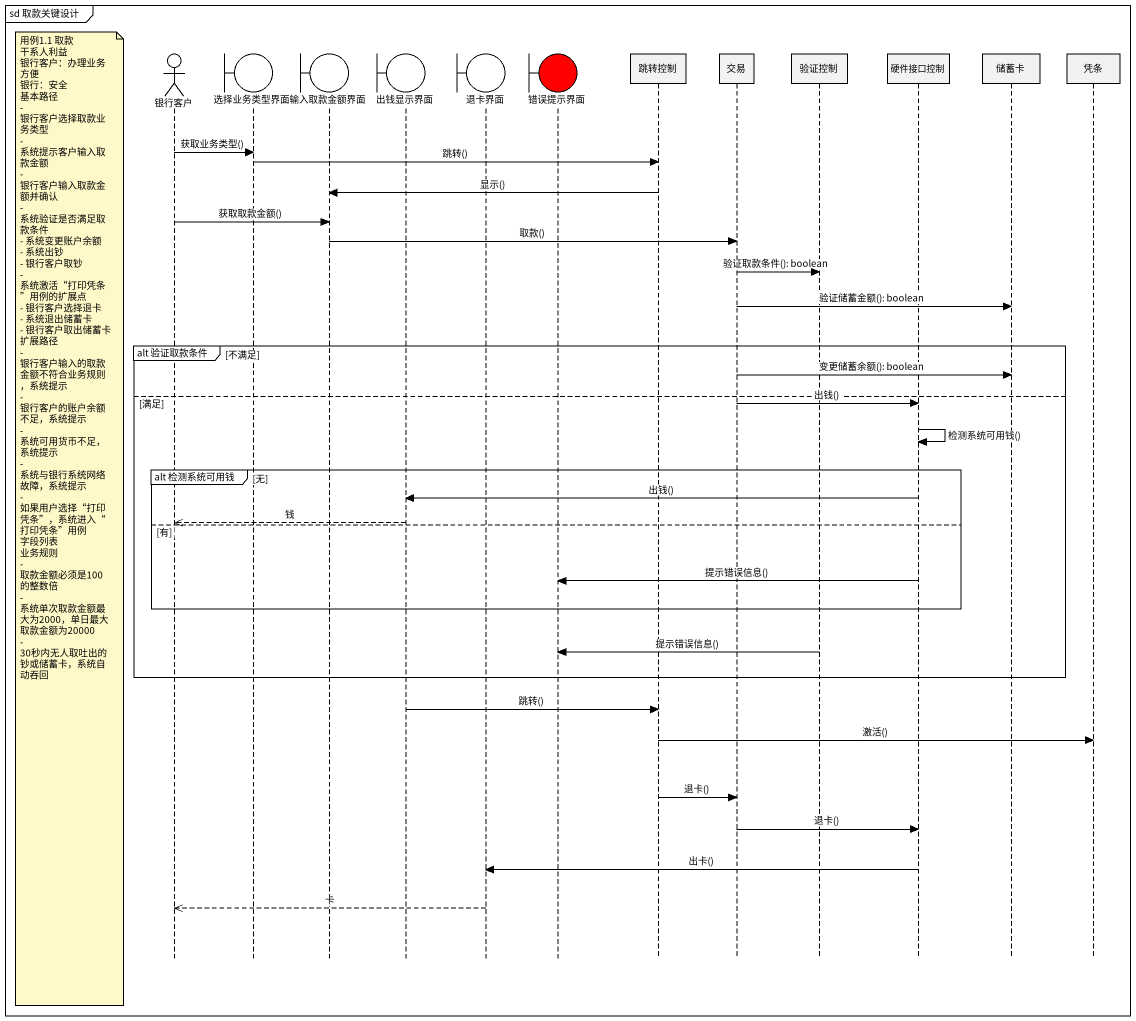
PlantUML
@startuml
mainframe sd 取款关键设计
hide footbox
actor 银行客户
boundary 选择业务类型界面
boundary 输入取款金额界面
boundary 出钱显示界面
boundary 退卡界面
boundary 错误提示界面 #FF0000
participant 跳转控制
participant 交易
participant 验证控制
participant 硬件接口控制
participant 储蓄卡
participant 凭条

银行客户 -> 选择业务类型界面 : 获取业务类型()
选择业务类型界面 -> 跳转控制 : 跳转()
跳转控制 -> 输入取款金额界面 : 显示()
银行客户 -> 输入取款金额界面 : 获取取款金额()
输入取款金额界面 -> 交易 : 取款()
交易 -> 验证控制 : 验证取款条件(): boolean
交易 -> 储蓄卡 : 验证储蓄金额(): boolean
group alt 验证取款条件 [不满足]
  交易 -> 储蓄卡 : 变更储蓄余额(): boolean
else 满足
  交易 -> 硬件接口控制 : 出钱()
  硬件接口控制 -> 硬件接口控制 : 检测系统可用钱()
  group alt 检测系统可用钱 [无]
    硬件接口控制 -> 出钱显示界面 : 出钱()
    note left of 银行客户
      用例1.1 取款
      干系人利益
      银行客户：办理业务方便
      银行：安全
      基本路径
      - 银行客户选择取款业务类型
      - 系统提示客户输入取款金额
      - 银行客户输入取款金额并确认
      - 系统验证是否满足取款条件
      - 系统变更账户余额
      - 系统出钞
      - 银行客户取钞
      - 系统激活“打印凭条”用例的扩展点
      - 银行客户选择退卡
      - 系统退出储蓄卡
      - 银行客户取出储蓄卡
      扩展路径
      - 银行客户输入的取款金额不符合业务规则，系统提示
      - 银行客户的账户余额不足，系统提示
      - 系统可用货币不足，系统提示
      - 系统与银行系统网络故障，系统提示
      - 如果用户选择“打印凭条”，系统进入“打印凭条”用例
      字段列表
      业务规则
      - 取款金额必须是100的整数倍
      - 系统单次取款金额最大为2000，单日最大取款金额为20000
      - 30秒内无人取吐出的钞或储蓄卡，系统自动吞回
    end note
    出钱显示界面 -->> 银行客户 : 钱
  else 有
    硬件接口控制 -> 错误提示界面 : 提示错误信息()
  end
  验证控制 -> 错误提示界面 : 提示错误信息()
end
出钱显示界面 -> 跳转控制 : 跳转()
跳转控制 -> 凭条 : 激活()
跳转控制 -> 交易 : 退卡()
交易 -> 硬件接口控制 : 退卡()
硬件接口控制 -> 退卡界面 : 出卡()
退卡界面 -->> 银行客户 : 卡
@enduml
